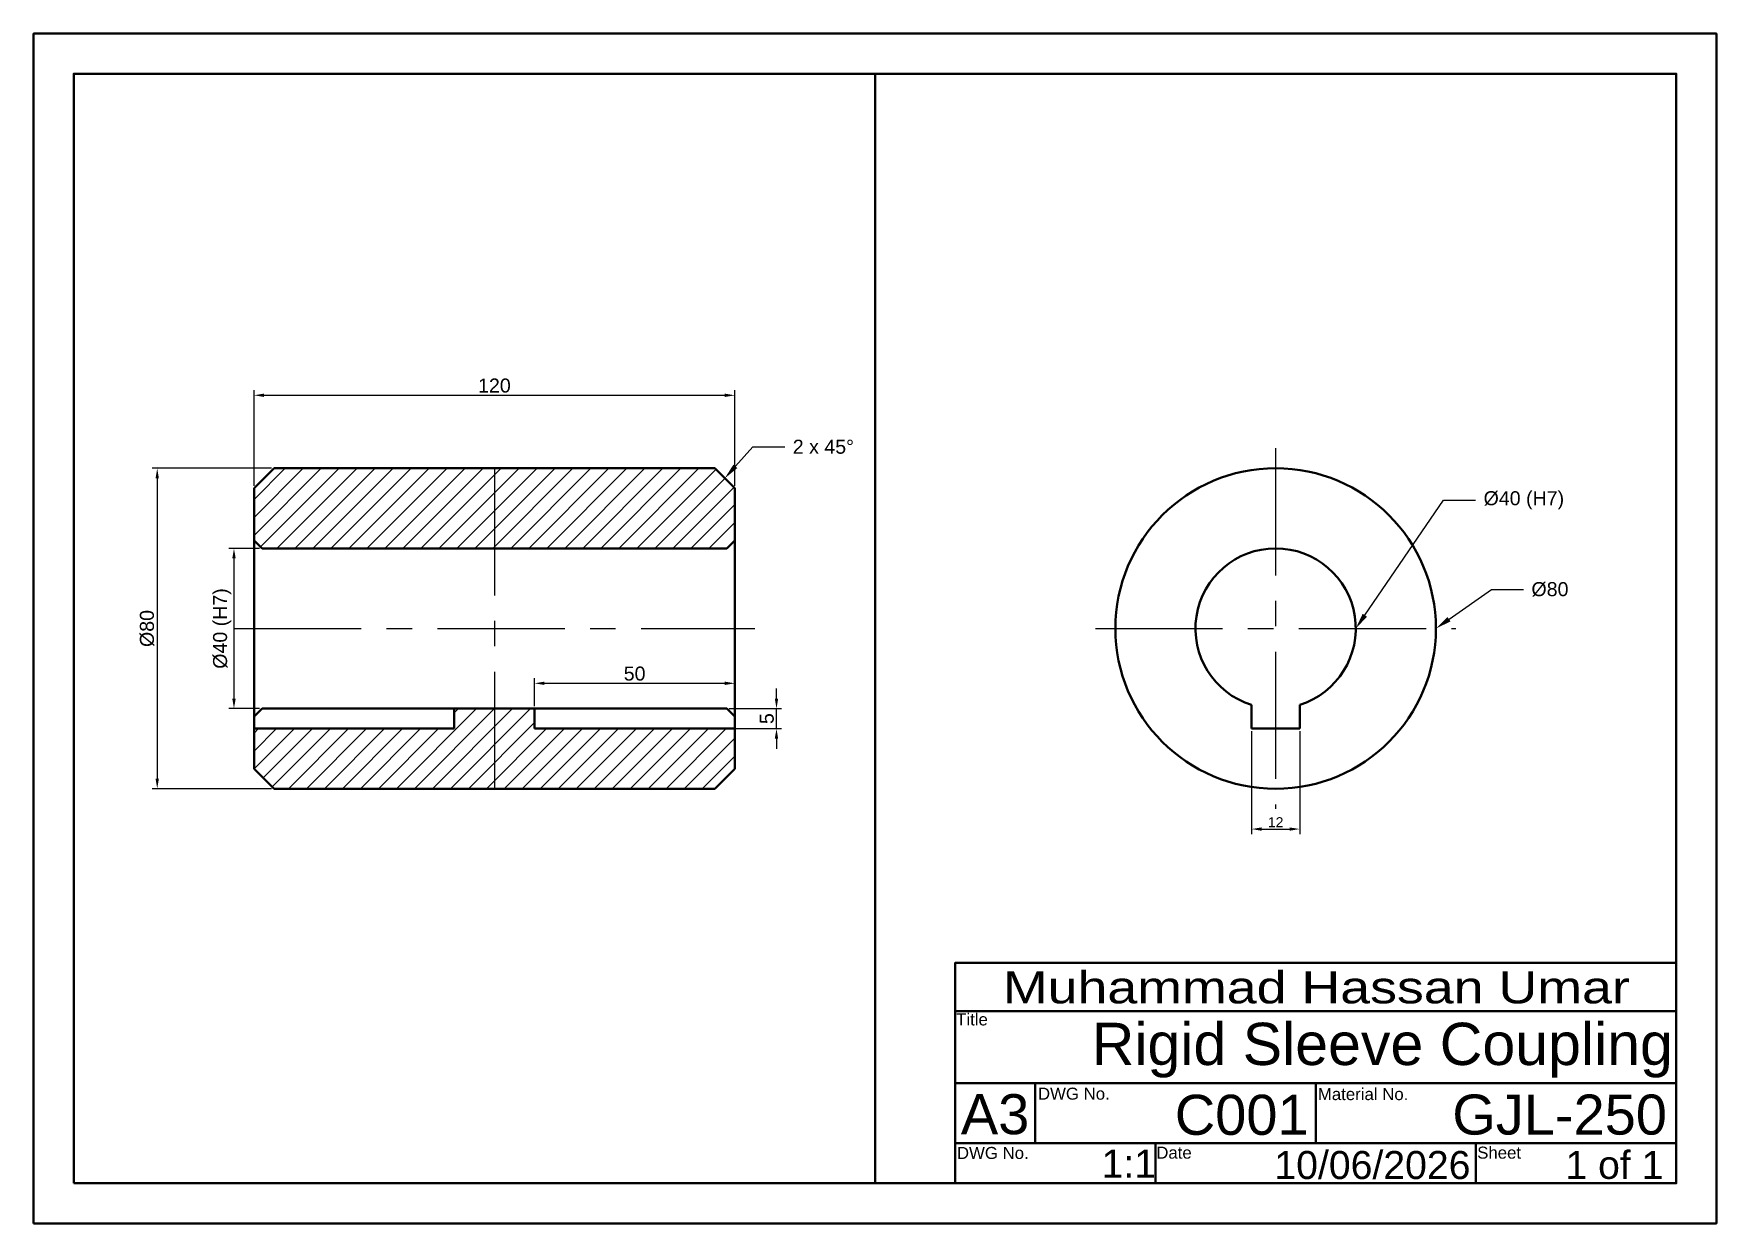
# Model space of a CAD drawing. Header units: millimetres. Extents: x 0 to 420, y 0 to 297.
import ezdxf
from ezdxf import colors
from ezdxf.entities.mleader import LeaderData, LeaderLine
from ezdxf.math import Vec2, Vec3

# ---------------------------------------------------------------- set-up
doc = ezdxf.new("R2010")
doc.units = ezdxf.units.MM
doc.linetypes.add('CENTER', pattern=[50.8, 31.75, -6.35, 6.35, -6.35])
for name, color, linetype, lineweight in [('Center', 1, 'CENTER', 25), ('Dimensions', 2, 'Continuous', 25), ('Hatch', 3, 'Continuous', 25), ('Outline', 7, 'Continuous', 50)]:
    doc.layers.add(name, color=color, linetype=linetype, lineweight=lineweight)
doc.styles.get("Standard").update_dxf_attribs({"font": 'arial.ttf'})
doc.dimstyles.new('ISO-25', dxfattribs={"dimtxt": 2.5, "dimasz": 2.5, "dimexe": 1.25, "dimexo": 0.625, "dimtad": 1, "dimtxsty": 'Standard', "dimcen": 2.5, "dimadec": 0, "dimazin": 0, "dimtfac": 1, "dimtmove": 0, "dimatfit": 3, "dimfxl": 1, "dimarcsym": 0})

# ---------------------------------------------------------------- blocks, each defined once
blk = doc.blocks.new('*D2')
at = {"layer": 'Defpoints', "color": 0, "transparency": 16777216}
for p in [(175, 206.72), (55, 183.5), (175, 183.5)]:
    blk.add_point(p, dxfattribs=at)
at = {"layer": 'Dimensions', "color": 0, "lineweight": -2, "transparency": 16777216}
for p, q in [((55, 184.12), (55, 207.97)), ((57.5, 206.72), (172.5, 206.72)), ((175, 184.12), (175, 207.97))]:
    blk.add_line(p, q, dxfattribs=at)
at = {"layer": 'Dimensions', "color": 0, "transparency": 16777216}
for points in [[(57.5, 207.14), (57.5, 206.3), (55, 206.72)], [(172.5, 207.14), (172.5, 206.3), (175, 206.72)]]:
    blk.add_solid(points, dxfattribs=at)
at = {"layer": 'Dimensions', "color": 0, "transparency": 16777216, "insert": (115, 209.13), "char_height": 2.5, "attachment_point": 5}
blk.add_mtext('{\\H1.4x;120}', dxfattribs=at)
blk = doc.blocks.new('*D4')
at = {"layer": 'Defpoints', "color": 0, "transparency": 16777216}
for p in [(175, 134.82), (125, 128.5), (175, 128.5)]:
    blk.add_point(p, dxfattribs=at)
at = {"layer": 'Dimensions', "color": 0, "lineweight": -2, "transparency": 16777216}
for p, q in [((125, 129.12), (125, 136.07)), ((127.5, 134.82), (172.5, 134.82)), ((175, 129.12), (175, 136.07))]:
    blk.add_line(p, q, dxfattribs=at)
at = {"layer": 'Dimensions', "color": 0, "transparency": 16777216}
for points in [[(127.5, 135.23), (127.5, 134.4), (125, 134.82)], [(172.5, 135.23), (172.5, 134.4), (175, 134.82)]]:
    blk.add_solid(points, dxfattribs=at)
at = {"layer": 'Dimensions', "color": 0, "transparency": 16777216, "insert": (150, 137.23), "char_height": 2.5, "attachment_point": 5}
blk.add_mtext('{\\H1.4x;50}', dxfattribs=at)
blk = doc.blocks.new('*D7')
at = {"layer": 'Defpoints', "color": 0, "transparency": 16777216}
for p in [(57, 168.5), (50, 128.5), (57, 128.5)]:
    blk.add_point(p, dxfattribs=at)
at = {"layer": 'Dimensions', "color": 0, "lineweight": -2, "transparency": 16777216}
for p, q in [((56.37, 168.5), (48.75, 168.5)), ((50, 166), (50, 131)), ((56.37, 128.5), (48.75, 128.5))]:
    blk.add_line(p, q, dxfattribs=at)
at = {"layer": 'Dimensions', "color": 0, "transparency": 16777216}
for points in [[(49.58, 166), (50.42, 166), (50, 168.5)], [(49.58, 131), (50.42, 131), (50, 128.5)]]:
    blk.add_solid(points, dxfattribs=at)
at = {"layer": 'Dimensions', "color": 0, "transparency": 16777216, "insert": (47.05, 148.5), "char_height": 2.5, "attachment_point": 5, "rotation": 90}
blk.add_mtext('{\\H1.4x;%%C40 (H7)}', dxfattribs=at)
blk = doc.blocks.new('*D8')
at = {"layer": 'Defpoints', "color": 0, "transparency": 16777216}
for p in [(60, 188.5), (30.84, 108.5), (60, 108.5)]:
    blk.add_point(p, dxfattribs=at)
at = {"layer": 'Dimensions', "color": 0, "lineweight": -2, "transparency": 16777216}
for p, q in [((59.37, 188.5), (29.59, 188.5)), ((30.84, 186), (30.84, 111)), ((59.37, 108.5), (29.59, 108.5))]:
    blk.add_line(p, q, dxfattribs=at)
at = {"layer": 'Dimensions', "color": 0, "transparency": 16777216}
for points in [[(30.43, 186), (31.26, 186), (30.84, 188.5)], [(30.43, 111), (31.26, 111), (30.84, 108.5)]]:
    blk.add_solid(points, dxfattribs=at)
at = {"layer": 'Dimensions', "color": 0, "transparency": 16777216, "insert": (28.33, 148.5), "char_height": 2.5, "attachment_point": 5, "rotation": 90}
blk.add_mtext('{\\H1.4x;%%C80 }', dxfattribs=at)
blk = doc.blocks.new('*D11')
at = {"layer": 'Defpoints', "color": 0, "transparency": 16777216}
for p in [(304, 123.5), (316, 123.5), (316, 98.43)]:
    blk.add_point(p, dxfattribs=at)
at = {"layer": 'Dimensions', "color": 0, "lineweight": -2, "transparency": 16777216}
for p, q in [((304, 122.88), (304, 97.18)), ((316, 122.88), (316, 97.18)), ((306.5, 98.43), (313.5, 98.43))]:
    blk.add_line(p, q, dxfattribs=at)
at = {"layer": 'Dimensions', "color": 0, "transparency": 16777216}
for points in [[(306.5, 98.84), (306.5, 98.01), (304, 98.43)], [(313.5, 98.84), (313.5, 98.01), (316, 98.43)]]:
    blk.add_solid(points, dxfattribs=at)
at = {"layer": 'Dimensions', "color": 0, "transparency": 16777216, "insert": (310, 103.06), "char_height": 2.5, "attachment_point": 5}
blk.add_mtext('{\\H1.4x;\\P}12', dxfattribs=at)
blk = doc.blocks.new('*D13')
at = {"layer": 'Defpoints', "color": 0, "transparency": 16777216}
for p in [(173, 128.5), (185.41, 128.5), (173, 123.5)]:
    blk.add_point(p, dxfattribs=at)
at = {"layer": 'Dimensions', "color": 0, "lineweight": -2, "transparency": 16777216}
for p, q in [((185.41, 131), (185.41, 133.5)), ((173.62, 128.5), (186.66, 128.5)), ((185.41, 123.5), (185.41, 128.5)), ((173.62, 123.5), (186.66, 123.5)), ((185.41, 121), (185.41, 118.5))]:
    blk.add_line(p, q, dxfattribs=at)
at = {"layer": 'Dimensions', "color": 0, "transparency": 16777216}
for points in [[(184.99, 131), (185.83, 131), (185.41, 128.5)], [(184.99, 121), (185.83, 121), (185.41, 123.5)]]:
    blk.add_solid(points, dxfattribs=at)
at = {"layer": 'Dimensions', "color": 0, "transparency": 16777216, "insert": (183, 126), "char_height": 2.5, "attachment_point": 5, "rotation": 90}
blk.add_mtext('{\\H1.4x;5}', dxfattribs=at)

msp = doc.modelspace()

# ---------------------------------------------------------------- hatches: boundary and pattern name
at = {"layer": 'Hatch'}
h = msp.add_hatch(dxfattribs=at)
h.set_pattern_fill('ANSI31', color=256)
h.paths.add_polyline_path([(115, 188.5), (60, 188.5), (55, 183.5), (55, 170.5), (57, 168.5), (115, 168.5)])
h.paths.add_polyline_path([(175, 183.5), (170, 188.5), (115, 188.5), (115, 168.5), (173, 168.5), (175, 170.5)])
h.paths.add_polyline_path([(115, 128.5), (105, 128.5), (105, 123.5), (55, 123.5), (55, 113.5), (60, 108.5), (115, 108.5)])
h.paths.add_polyline_path([(175, 113.5), (175, 123.5), (125, 123.5), (125, 128.5), (115, 128.5), (115, 108.5), (170, 108.5)])

# ---------------------------------------------------------------- linework, layer by layer
at = {"layer": 'Center'}
for p, q in [((310, 193.5), (310, 103.5)), ((115, 188.5), (115, 108.5)), ((50, 148.5), (180, 148.5)), ((265, 148.5), (355, 148.5))]:
    msp.add_line(p, q, dxfattribs=at)
at = {"layer": 'Outline'}
for p, q in [((210, 287), (210, 10)), ((55, 183.5), (60, 188.5)), ((115, 188.5), (60, 188.5)), ((170, 188.5), (115, 188.5)), ((170, 188.5), (175, 183.5)), ((55, 183.5), (55, 170.5)), ((175, 183.5), (175, 170.5)), ((55, 170.5), (55, 126.5)), ((57, 168.5), (55, 170.5)), ((115, 168.5), (57, 168.5)), ((173, 168.5), (115, 168.5)), ((173, 168.5), (175, 170.5)), ((175, 126.5), (175, 170.5)), ((55, 126.5), (57, 128.5)), ((55, 126.5), (55, 113.5)), ((57, 128.5), (173, 128.5)), ((105, 128.5), (105, 123.5)), ((125, 128.5), (125, 123.5)), ((173, 128.5), (175, 126.5)), ((175, 113.5), (175, 126.5)), ((304, 123.5), (304, 129.421)), ((316, 123.5), (316, 129.421)), ((105, 123.5), (55, 123.5)), ((125, 123.5), (175, 123.5)), ((310, 123.5), (304, 123.5)), ((310, 123.5), (316, 123.5)), ((55, 113.5), (60, 108.5)), ((175, 113.5), (170, 108.5)), ((60, 108.5), (170, 108.5)), ((230, 53), (410, 53)), ((230, 35), (410, 35)), ((250, 35), (250, 20)), ((320, 35), (320, 20)), ((230, 20), (410, 20)), ((280, 20), (280, 10)), ((360, 20), (360, 10))]:
    msp.add_line(p, q, dxfattribs=at)
for points in [[(0, 0), (420, 0), (420, 297), (0, 297)], [(10, 10), (410, 10), (410, 287), (10, 287)], [(230, 10), (410, 10), (410, 65), (230, 65)]]:
    msp.add_lwpolyline(points, close=True, dxfattribs=at)
msp.add_circle((310, 148.5), 40, dxfattribs=at)
msp.add_arc((310, 148.5), 20, 287.4576, 252.5424, dxfattribs=at)

# ---------------------------------------------------------------- texts
at = {"layer": 'Outline', "width": 1.2}
msp.add_text('Muhammad Hassan Umar', height=8, dxfattribs=at).set_placement((241.91, 54.915))
at = {"layer": 'Outline', "lineweight": 200}
for s, p in [('Title', (230.255, 49.414)), ('DWG No.', (250.67, 30.875)), ('Material No.', (320.535, 30.767)), ('DWG No.', (230.44, 16.075)), ('Date', (280.205, 16.152)), ('Sheet', (360.308, 16.152))]:
    msp.add_text(s, height=3, dxfattribs=at).set_placement(p)
at = {"layer": 'Outline'}
for s, height, p in [('Rigid Sleeve Coupling', 10.55451, (264.089, 39.524)), ('A3', 10, (231.432, 22.252)), ('C001', 10, (284.829, 22.099)), ('GJL-250', 10, (354.096, 22.155)), ('1:1', 7, (266.548, 11.422)), ('10/06/2026', 7, (309.689, 11.064)), ('1 of 1', 7, (382.327, 11.1))]:
    msp.add_text(s, height=height, dxfattribs=at).set_placement(p)

# ---------------------------------------------------------------- dimensions: what is measured, and where the dimension line sits
at = {"layer": 'Dimensions'}
for base, p1, p2, text, picture, middle in [((175, 206.72), (55, 183.5), (175, 183.5), '{\\H1.4x;<>}', '*D2', (115, 206.72)), ((316, 98.427), (304, 123.5), (316, 123.5), '{\\H1.4x;\\P}<>', '*D11', (310, 98.427))]:
    dim = msp.add_linear_dim(base=base, p1=p1, p2=p2, text=text, dimstyle='ISO-25', dxfattribs=at)
    dim.commit()
    dim.dimension.update_dxf_attribs({"geometry": picture, "text_midpoint": middle, "dimtype": 160})
for base, p1, p2, text, picture, middle in [((30.844, 108.5), (60, 188.5), (60, 108.5), '{\\H1.4x;%%C<> }', '*D8', (28.334, 148.5)), ((185.409, 128.5), (173, 123.5), (173, 128.5), '{\\H1.4x;<>}', '*D13', (183.004, 126))]:
    dim = msp.add_linear_dim(base=base, p1=p1, p2=p2, angle=90, text=text, dimstyle='ISO-25', dxfattribs=at)
    dim.commit()
    dim.dimension.update_dxf_attribs({"geometry": picture, "text_midpoint": middle})
dim = msp.add_linear_dim(base=(50, 128.5), p1=(57, 168.5), p2=(57, 128.5), angle=90, text='{\\H1.4x;%%C<> (H7)}', dimstyle='ISO-25', dxfattribs=at)
dim.commit()
dim.dimension.update_dxf_attribs({"geometry": '*D7', "text_midpoint": (50, 148.5), "dimtype": 160})
dim = msp.add_linear_dim(base=(175, 134.818), p1=(125, 128.5), p2=(175, 128.5), text='{\\H1.4x;<>}', dimstyle='ISO-25', dxfattribs=at)
dim.commit()
dim.dimension.update_dxf_attribs({"geometry": '*D4', "text_midpoint": (150, 137.23)})

# ---------------------------------------------------------------- leaders
ml = msp.add_multileader_mtext('Standard', dxfattribs=at)
ml.set_content('2 x 45°', color=256)
ml.set_leader_properties()
ml.build(insert=Vec2(0, 0))
ctx = ml.context
ctx.base_point, ctx.char_height, ctx.plane_origin = Vec3(187.475, 193.848), 3.5, Vec3(172.5, 186)
notes = []
notes.append((ctx, [(0, (1, 1, 0), (179.475, 193.848), (1, 0), 8, [(0, [(172.5, 186)], 0, [])])]))
ctx.mtext.insert, ctx.mtext.flow_direction = Vec3(189.475, 195.628), 5
ml = msp.add_multileader_mtext('Standard', dxfattribs=at)
ml.set_content('%%C40 (H7)', color=256)
ml.set_leader_properties()
ml.build(insert=Vec2(0, 0))
ctx = ml.context
ctx.base_point, ctx.char_height, ctx.plane_origin = Vec3(359.903, 180.513), 3.5, Vec3(330, 148.5)
notes.append((ctx, [(0, (1, 1, 0), (351.903, 180.513), (1, 0), 8, [(0, [(330, 148.5)], 0, [])])]))
ctx.mtext.insert, ctx.mtext.flow_direction = Vec3(361.903, 182.777), 5
ml = msp.add_multileader_mtext('Standard', dxfattribs=at)
ml.set_content('%%C80', color=256)
ml.set_leader_properties()
ml.build(insert=Vec2(0, 0))
ctx = ml.context
ctx.base_point, ctx.char_height, ctx.plane_origin = Vec3(371.851, 158.253), 3.5, Vec3(350, 148.5)
notes.append((ctx, [(0, (1, 1, 0), (363.851, 158.253), (1, 0), 8, [(0, [(350, 148.5)], 0, [])])]))
ctx.mtext.insert, ctx.mtext.flow_direction = Vec3(373.851, 160.073), 5
for ctx, leaders in notes:
    for number, flags, end, landing, length, lines in leaders:
        leader = LeaderData()
        leader.index, (leader.has_last_leader_line, leader.has_dogleg_vector, leader.attachment_direction) = number, flags
        leader.last_leader_point, leader.dogleg_vector, leader.dogleg_length = Vec3(end), Vec3(landing), length
        for number, points, colour, breaks in lines:
            line = LeaderLine()
            line.index, line.vertices, line.color, line.breaks = number, Vec3.list(points), colors.encode_raw_color(colour), breaks
            leader.lines.append(line)
        ctx.leaders.append(leader)

doc.saveas('drawing.dxf')
